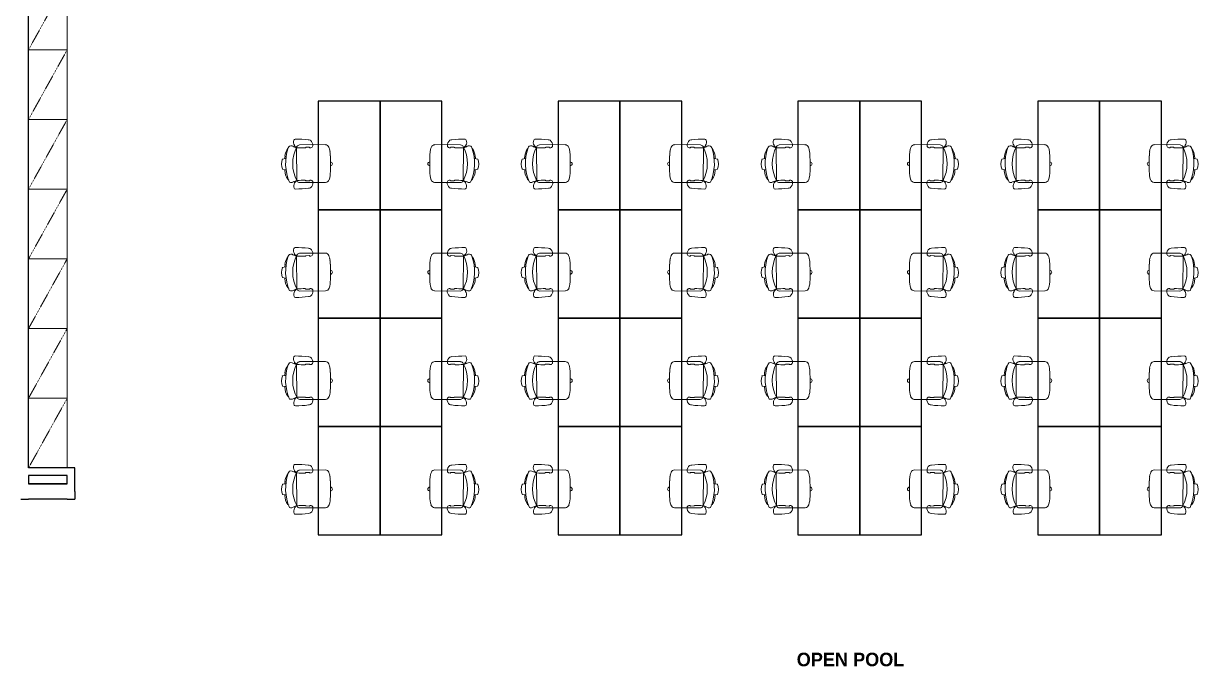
# Model space of a CAD drawing. Header units: inches. Extents: x 478327 to 492265, y -26791 to -22136.
# Drawn here: x 481524 to 482208, y -25081 to -24707 of the extents above; entities that cross this region are included whole.
import ezdxf

# ---------------------------------------------------------------- set-up
doc = ezdxf.new("R2010")
doc.units = ezdxf.units.IN
doc.header["$MEASUREMENT"] = 0
doc.linetypes.add('HIDDEN2', pattern=[0.1875, 0.125, -0.0625])
for name, color, linetype in [('_new', 212, 'Continuous'), ('I-FURN', 1, 'Continuous'), ('I-WALL-IN', 3, 'Continuous')]:
    doc.layers.add(name, color=color, linetype=linetype)
doc.layers.add('A-furniture', color=8, linetype='Continuous', lineweight=9)
doc.layers.add('I-ANNO-TEXT', color=7, linetype='Continuous', lineweight=18)
doc.styles.add('MICRO', font='')
doc.styles.get('MICRO').set_extended_font_data('MicrogrammaSSi', bold=True)

# ---------------------------------------------------------------- blocks, each defined once
blk = doc.blocks.new('A$C6A0E07C9')
at = {"layer": 'A-furniture'}
for p, q in [((-0.269, 0.177), (-0.266, 0.205)), ((-0.214, 0.272), (0.118, 0.288)), ((-0.012, 0.242), (-0.025, 0.242)), ((-0.011, 0.243), (-0.012, 0.242)), ((-0.008, 0.248), (-0.011, 0.243)), ((-0.011, 0.243), (-0.011, 0.243)), ((0.038, 0.251), (-0.003, 0.25)), ((0.042, 0.251), (0.045, 0.247)), ((0.045, 0.247), (0.046, 0.246)), ((0.046, 0.246), (0.048, 0.245)), ((0.048, 0.245), (0.048, 0.245)), ((0.159, 0.25), (0.179, -0.167)), ((-0.291, 0.02), (-0.289, 0.029)), ((-0.288, 0.01), (-0.291, 0.02)), ((-0.289, 0.029), (-0.284, 0.038)), ((-0.282, 0.002), (-0.288, 0.01)), ((-0.284, 0.038), (-0.276, 0.044)), ((-0.274, -0.003), (-0.282, 0.002)), ((-0.276, 0.044), (-0.267, 0.046)), ((0.315, 0.121), (0.306, 0.12)), ((0.313, 0.121), (0.347, 0.116)), ((0.315, 0.152), (0.319, 0.129)), ((0.351, 0.113), (0.36, 0.088)), ((0.364, 0.015), (0.358, -0.011)), ((0.36, 0.088), (0.366, 0.051)), ((0.366, 0.051), (0.364, 0.015)), ((-0.264, -0.004), (-0.274, -0.003)), ((0.296, -0.147), (0.284, -0.159)), ((0.311, -0.022), (0.322, -0.023)), ((0.32, -0.023), (0.355, -0.015)), ((0.355, -0.015), (0.356, -0.013)), ((0.356, -0.013), (0.358, -0.011)), ((-0.189, -0.217), (0.143, -0.2)), ((0.009, -0.176), (-0.004, -0.177)), ((0.009, -0.176), (0.009, -0.176)), ((0.01, -0.176), (0.009, -0.176)), ((0.013, -0.182), (0.01, -0.176)), ((0.059, -0.18), (0.018, -0.183)), ((0.063, -0.179), (0.066, -0.175)), ((0.066, -0.175), (0.067, -0.174)), ((0.067, -0.174), (0.069, -0.173)), ((0.069, -0.173), (0.069, -0.173))]:
    blk.add_line(p, q, dxfattribs=at)
for centre, radius, start, end in [((0.027, 0.278), 0.0792, 129.4999, 189.1152), ((0.007, 0.283), 0.0635, 94.0792, 117.5938), ((0.224, -0.892), 1.257, 92.3594, 100.1757), ((0.172, 0.345), 0.0192, 28.1256, 89.2436), ((0.121, 0.323), 0.0749, 330.3794, 24.513), ((0.182, 0.142), 0.452, 175.5289, 182.0991), ((0.594, -0.035), 0.893, 162.1203, 164.4323), ((-0.21, 0.223), 0.0487, 94.526, 161.0109), ((-0.022, 0.271), 0.0292, 192.0047, 264.4409), ((-0.004, 0.244), 0.00623, 84.8455, 131.3174), ((0.037, 0.241), 0.0101, 64.5281, 88.6391), ((0.001, 1.553), 1.309, 272.0899, 276.676), ((0.117, 0.241), 0.0463, 34.0902, 88.4441), ((0.149, 0.274), 0.0211, 279.8693, 313.3434), ((-0.249, 0.025), 0.471, 334.5973, 30.9732), ((0.17, 0.245), 0.0129, 130.1366, 158.0173), ((0.187, 0.181), 0.0779, 100.0525, 108.2672), ((0.108, 0.326), 0.0879, 309.6726, 333.0223), ((-1.125, 2.793), 2.849, 297.1157, 298.0695), ((-0.92, -0.013), 1.143, 14.0931, 15.0056), ((0.234, 0.223), 0.0597, 72.5282, 107.7011), ((0.195, 0.222), 0.0806, 25.5198, 45.5387), ((-0.301, 0.026), 0.614, 339.6108, 22.0467), ((0.128, 0.125), 0.189, 8.0925, 40.8276), ((72.219, 3.627), 72.574, 182.76527, 182.92488), ((0.31, 0.129), 0.0088, 301.088, 3.1667), ((0.347, 0.111), 0.00513, 22.8184, 91.0076), ((0.081, -0.062), 0.341, 182.481, 200.7553), ((0.116, -0.038), 0.211, 328.6962, 1.8079), ((0.318, -0.031), 0.00903, 2.1237, 63.3709), ((-0.186, -0.16), 0.0572, 202.8821, 266.1169), ((0.052, -0.207), 0.0792, 176.5782, 236.1936), ((0.002, -0.206), 0.0292, 101.2525, 173.6887), ((0.031, -0.214), 0.0635, 248.0997, 271.6142), ((0.017, -0.177), 0.00623, 234.376, 280.848), ((0.131, 0.976), 1.257, 265.5178, 273.334), ((0.058, -0.17), 0.0101, 277.0543, 301.1654), ((0.152, -1.479), 1.309, 89.0174, 93.6036), ((0.138, -0.155), 0.0449, 276.7939, 330.1521), ((0.172, -0.191), 0.0211, 52.3501, 85.8241), ((0.197, -0.155), 0.0211, 212.6602, 229.0352), ((0.163, -0.292), 0.122, 63.0548, 80.6357), ((0.136, -0.248), 0.0879, 32.6712, 56.0209), ((0.202, -0.26), 0.0192, 276.4498, 337.5679), ((-0.92, -0.013), 1.143, 350.6964, 351.6126), ((0.149, -0.244), 0.0749, 341.1805, 35.314), ((0.324, 0.055), 0.26, 246.1539, 250.8174), ((0.249, -0.153), 0.0392, 254.2998, 275.9911), ((0.254, -0.14), 0.0518, 269.3553, 293.3788)]:
    blk.add_arc(centre, radius, start, end, dxfattribs=at)

msp = doc.modelspace()

# ---------------------------------------------------------------- linework, layer by layer
at = {"layer": '_new', "elevation": 6.93}
msp.add_lwpolyline([(481526.64, -24965.175), (481526.64, -24560.175)], dxfattribs=at)
at = {"layer": 'A-furniture', "linetype": 'HIDDEN2'}
for p, q in [((481549.14, -24681.675, 6.93), (481526.64, -24722.175, 6.93)), ((481549.14, -24722.175, 6.93), (481526.64, -24762.675, 6.93)), ((481549.14, -24762.675, 6.93), (481526.64, -24803.175, 6.93)), ((481549.14, -24803.175, 6.93), (481526.64, -24843.675, 6.93)), ((481526.64, -24884.175, 6.93), (481549.14, -24843.675, 6.93)), ((481526.64, -24924.675, 6.93), (481549.14, -24884.175, 6.93)), ((481526.64, -24965.175, 6.93), (481549.14, -24924.675, 6.93))]:
    msp.add_line(p, q, dxfattribs=at)
at = {"layer": 'A-furniture', "elevation": 6.93}
for points in [[(481526.64, -24722.175), (481549.14, -24722.175), (481549.14, -24681.675), (481526.64, -24681.675)], [(481526.64, -24762.675), (481549.14, -24762.675), (481549.14, -24722.175), (481526.64, -24722.175)], [(481526.64, -24803.175), (481549.14, -24803.175), (481549.14, -24762.675), (481526.64, -24762.675)], [(481526.64, -24843.675), (481549.14, -24843.675), (481549.14, -24803.175), (481526.64, -24803.175)], [(481549.14, -24843.675), (481526.64, -24843.675), (481526.64, -24884.175), (481549.14, -24884.175)], [(481549.14, -24884.175), (481526.64, -24884.175), (481526.64, -24924.675), (481549.14, -24924.675)], [(481549.14, -24924.675), (481526.64, -24924.675), (481526.64, -24965.175), (481549.14, -24965.175)]]:
    msp.add_lwpolyline(points, close=True, dxfattribs=at)
at = {"layer": 'I-FURN', "elevation": 6.93}
for points in [[(481695.126, -24752.139), (481695.126, -24815.139), (481731.126, -24815.139), (481731.126, -24752.139)], [(481731.126, -24752.139), (481731.126, -24815.139), (481767.126, -24815.139), (481767.126, -24752.139)], [(481834.626, -24752.139), (481834.626, -24815.139), (481870.626, -24815.139), (481870.626, -24752.139)], [(481870.626, -24752.139), (481870.626, -24815.139), (481906.626, -24815.139), (481906.626, -24752.139)], [(481974.126, -24752.139), (481974.126, -24815.139), (482010.126, -24815.139), (482010.126, -24752.139)], [(482010.126, -24752.139), (482010.126, -24815.139), (482046.126, -24815.139), (482046.126, -24752.139)], [(482113.626, -24752.139), (482113.626, -24815.139), (482149.626, -24815.139), (482149.626, -24752.139)], [(482149.626, -24752.139), (482149.626, -24815.139), (482185.626, -24815.139), (482185.626, -24752.139)], [(481695.126, -24815.139), (481695.126, -24878.139), (481731.126, -24878.139), (481731.126, -24815.139)], [(481731.126, -24815.139), (481731.126, -24878.139), (481767.126, -24878.139), (481767.126, -24815.139)], [(481834.626, -24815.139), (481834.626, -24878.139), (481870.626, -24878.139), (481870.626, -24815.139)], [(481870.626, -24815.139), (481870.626, -24878.139), (481906.626, -24878.139), (481906.626, -24815.139)], [(481974.126, -24815.139), (481974.126, -24878.139), (482010.126, -24878.139), (482010.126, -24815.139)], [(482010.126, -24815.139), (482010.126, -24878.139), (482046.126, -24878.139), (482046.126, -24815.139)], [(482113.626, -24815.139), (482113.626, -24878.139), (482149.626, -24878.139), (482149.626, -24815.139)], [(482149.626, -24815.139), (482149.626, -24878.139), (482185.626, -24878.139), (482185.626, -24815.139)], [(481695.126, -24878.139), (481695.126, -24941.139), (481731.126, -24941.139), (481731.126, -24878.139)], [(481731.126, -24878.139), (481731.126, -24941.139), (481767.126, -24941.139), (481767.126, -24878.139)], [(481834.626, -24878.139), (481834.626, -24941.139), (481870.626, -24941.139), (481870.626, -24878.139)], [(481870.626, -24878.139), (481870.626, -24941.139), (481906.626, -24941.139), (481906.626, -24878.139)], [(481974.126, -24878.139), (481974.126, -24941.139), (482010.126, -24941.139), (482010.126, -24878.139)], [(482010.126, -24878.139), (482010.126, -24941.139), (482046.126, -24941.139), (482046.126, -24878.139)], [(482113.626, -24878.139), (482113.626, -24941.139), (482149.626, -24941.139), (482149.626, -24878.139)], [(482149.626, -24878.139), (482149.626, -24941.139), (482185.626, -24941.139), (482185.626, -24878.139)], [(481695.126, -24941.139), (481695.126, -25004.139), (481731.126, -25004.139), (481731.126, -24941.139)], [(481731.126, -24941.139), (481731.126, -25004.139), (481767.126, -25004.139), (481767.126, -24941.139)], [(481834.626, -24941.139), (481834.626, -25004.139), (481870.626, -25004.139), (481870.626, -24941.139)], [(481870.626, -24941.139), (481870.626, -25004.139), (481906.626, -25004.139), (481906.626, -24941.139)], [(481974.126, -24941.139), (481974.126, -25004.139), (482010.126, -25004.139), (482010.126, -24941.139)], [(482010.126, -24941.139), (482010.126, -25004.139), (482046.126, -25004.139), (482046.126, -24941.139)], [(482113.626, -24941.139), (482113.626, -25004.139), (482149.626, -25004.139), (482149.626, -24941.139)], [(482149.626, -24941.139), (482149.626, -25004.139), (482185.626, -25004.139), (482185.626, -24941.139)]]:
    msp.add_lwpolyline(points, close=True, dxfattribs=at)
at = {"layer": 'I-WALL-IN'}
for p, q in [((481553.64, -24965.175, 6.93), (481526.64, -24965.175, 6.93)), ((481553.64, -24978.939, 6.93), (481553.64, -24965.175, 6.93)), ((481549.14, -24969.675, 6.93), (481526.64, -24969.675, 6.93)), ((481549.14, -24974.439, 6.93), (481549.14, -24969.675, 6.93)), ((481549.14, -24974.439, 6.93), (481526.64, -24974.439, 6.93)), ((481553.64, -24978.939, 6.93), (481553.64, -24983.439, 6.93)), ((481522.14, -24983.439, 6.93), (481526.64, -24983.439, 6.93)), ((481549.14, -24983.439, 6.93), (481526.64, -24983.439, 6.93)), ((481549.14, -24983.439, 6.93), (481553.64, -24983.439, 6.93))]:
    msp.add_line(p, q, dxfattribs=at)
at = {"layer": 'I-WALL-IN', "elevation": 6.93}
for points in [[(481526.64, -24969.675), (481526.64, -24974.439)], [(481526.64, -24974.439), (481549.14, -24974.439)]]:
    msp.add_lwpolyline(points, dxfattribs=at)

# ---------------------------------------------------------------- block references
at = {"layer": 'A-furniture'}
for p, xscale, yscale, zscale, rotation in [((481690.344, -24790.07, 49.738), -44.99999999897784, 45, 45, 3.143472837721584), ((481771.907, -24790.07, 49.738), 44.99999999897928, 44.99999999897928, 44.99999999897928, 356.8565271622451), ((481829.844, -24790.07, 49.738), -44.99999999897784, 45, 45, 3.143472837721584), ((481911.407, -24790.07, 49.738), 44.99999999897928, 44.99999999897928, 44.99999999897928, 356.8565271622451), ((481969.344, -24790.07, 49.738), -44.99999999897784, 45, 45, 3.143472837721584), ((482050.907, -24790.07, 49.738), 44.99999999897928, 44.99999999897928, 44.99999999897928, 356.8565271622451), ((482108.844, -24790.07, 49.738), -44.99999999897784, 45, 45, 3.143472837721584), ((482190.407, -24790.07, 49.738), 44.99999999897928, 44.99999999897928, 44.99999999897928, 356.8565271622451), ((481690.344, -24853.07, 49.738), -44.99999999897784, 45, 45, 3.143472837721584), ((481771.907, -24853.07, 49.738), 44.99999999897928, 44.99999999897928, 44.99999999897928, 356.8565271622451), ((481829.844, -24853.07, 49.738), -44.99999999897784, 45, 45, 3.143472837721584), ((481911.407, -24853.07, 49.738), 44.99999999897928, 44.99999999897928, 44.99999999897928, 356.8565271622451), ((481969.344, -24853.07, 49.738), -44.99999999897784, 45, 45, 3.143472837721584), ((482050.907, -24853.07, 49.738), 44.99999999897928, 44.99999999897928, 44.99999999897928, 356.8565271622451), ((482108.844, -24853.07, 49.738), -44.99999999897784, 45, 45, 3.143472837721584), ((482190.407, -24853.07, 49.738), 44.99999999897928, 44.99999999897928, 44.99999999897928, 356.8565271622451), ((481690.344, -24916.07, 49.738), -44.99999999897784, 45, 45, 3.143472837721584), ((481771.907, -24916.07, 49.738), 44.99999999897928, 44.99999999897928, 44.99999999897928, 356.8565271622451), ((481829.844, -24916.07, 49.738), -44.99999999897784, 45, 45, 3.143472837721584), ((481911.407, -24916.07, 49.738), 44.99999999897928, 44.99999999897928, 44.99999999897928, 356.8565271622451), ((481969.344, -24916.07, 49.738), -44.99999999897784, 45, 45, 3.143472837721584), ((482050.907, -24916.07, 49.738), 44.99999999897928, 44.99999999897928, 44.99999999897928, 356.8565271622451), ((482108.844, -24916.07, 49.738), -44.99999999897784, 45, 45, 3.143472837721584), ((482190.407, -24916.07, 49.738), 44.99999999897928, 44.99999999897928, 44.99999999897928, 356.8565271622451), ((481690.344, -24979.07, 49.738), -44.99999999897784, 45, 45, 3.143472837721584), ((481771.907, -24979.07, 49.738), 44.99999999897928, 44.99999999897928, 44.99999999897928, 356.8565271622451), ((481829.844, -24979.07, 49.738), -44.99999999897784, 45, 45, 3.143472837721584), ((481911.407, -24979.07, 49.738), 44.99999999897928, 44.99999999897928, 44.99999999897928, 356.8565271622451), ((481969.344, -24979.07, 49.738), -44.99999999897784, 45, 45, 3.143472837721584), ((482050.907, -24979.07, 49.738), 44.99999999897928, 44.99999999897928, 44.99999999897928, 356.8565271622451), ((482108.844, -24979.07, 49.738), -44.99999999897784, 45, 45, 3.143472837721584), ((482190.407, -24979.07, 49.738), 44.99999999897928, 44.99999999897928, 44.99999999897928, 356.8565271622451)]:
    msp.add_blockref('A$C6A0E07C9', p, dxfattribs=dict(at, xscale=xscale, yscale=yscale, zscale=zscale, rotation=rotation))

# ---------------------------------------------------------------- texts
at = {"layer": 'I-ANNO-TEXT', "insert": (481973.467, -25072.574, 6.93), "char_height": 7.875, "attachment_point": 1, "style": 'MICRO'}
msp.add_mtext_dynamic_manual_height_columns('{\\fBahnschrift Light|b1|i0|c0|p34;OPEN POOL}', width=2474.14833, gutter_width=1.5, heights=[0], dxfattribs=at)

doc.saveas('drawing.dxf')
